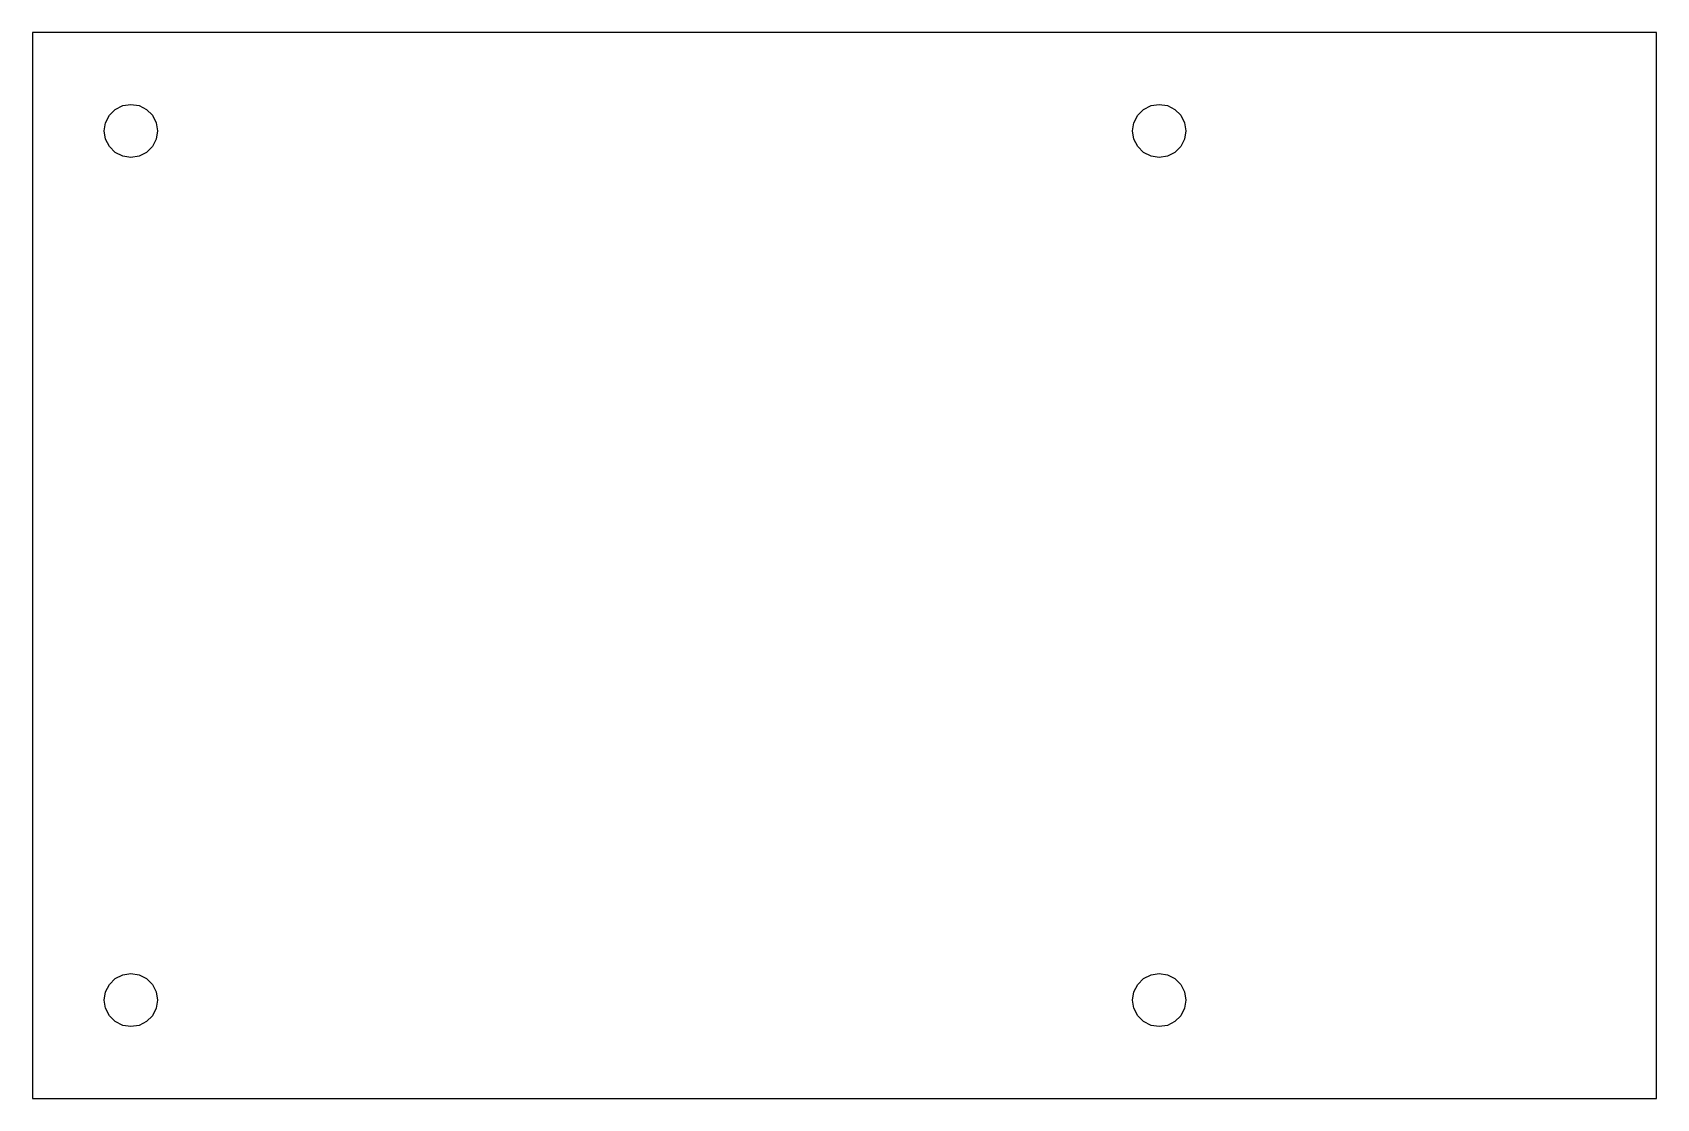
# Model space of a CAD drawing. Header units: metres. Extents: x -3 to 88.6, y -3 to 57.1.
import ezdxf

# ---------------------------------------------------------------- set-up
doc = ezdxf.new("R2010")
doc.units = ezdxf.units.M

msp = doc.modelspace()

# ---------------------------------------------------------------- linework, layer by layer
for p, q in [((88.598, 57.102), (-3, 57.102)), ((-3, 57.102), (-3, -3)), ((88.598, -3), (88.598, 57.102)), ((1.1244, 52.0145), (1.33746, 52.4327)), ((1.33746, 52.4327), (1.66931, 52.7645)), ((1.66931, 52.7645), (2.08746, 52.9776)), ((2.08746, 52.9776), (2.55099, 53.051)), ((2.55099, 53.051), (3.01451, 52.9776)), ((3.01451, 52.9776), (3.43266, 52.7645)), ((3.43266, 52.7645), (3.76451, 52.4327)), ((3.76451, 52.4327), (3.97757, 52.0145)), ((59.1244, 52.0145), (59.3375, 52.4327)), ((59.3375, 52.4327), (59.6693, 52.7645)), ((59.6693, 52.7645), (60.0875, 52.9776)), ((60.0875, 52.9776), (60.551, 53.051)), ((60.551, 53.051), (61.0145, 52.9776)), ((61.0145, 52.9776), (61.4327, 52.7645)), ((61.4327, 52.7645), (61.7645, 52.4327)), ((61.7645, 52.4327), (61.9776, 52.0145)), ((1.05099, 51.551), (1.1244, 52.0145)), ((1.1244, 51.0875), (1.05099, 51.551)), ((3.97757, 52.0145), (4.05099, 51.551)), ((4.05099, 51.551), (3.97757, 51.0875)), ((59.051, 51.551), (59.1244, 52.0145)), ((59.1244, 51.0875), (59.051, 51.551)), ((61.9776, 52.0145), (62.051, 51.551)), ((62.051, 51.551), (61.9776, 51.0875)), ((1.33746, 50.6693), (1.1244, 51.0875)), ((1.66931, 50.3375), (1.33746, 50.6693)), ((3.76451, 50.6693), (3.43266, 50.3375)), ((3.97757, 51.0875), (3.76451, 50.6693)), ((59.3375, 50.6693), (59.1244, 51.0875)), ((59.6693, 50.3375), (59.3375, 50.6693)), ((61.7645, 50.6693), (61.4327, 50.3375)), ((61.9776, 51.0875), (61.7645, 50.6693)), ((2.08746, 50.1244), (1.66931, 50.3375)), ((2.55099, 50.051), (2.08746, 50.1244)), ((3.01451, 50.1244), (2.55099, 50.051)), ((3.43266, 50.3375), (3.01451, 50.1244)), ((60.0875, 50.1244), (59.6693, 50.3375)), ((60.551, 50.051), (60.0875, 50.1244)), ((61.0145, 50.1244), (60.551, 50.051)), ((61.4327, 50.3375), (61.0145, 50.1244)), ((1.33746, 3.43266), (1.66931, 3.76451)), ((1.66931, 3.76451), (2.08746, 3.97757)), ((2.08746, 3.97757), (2.55099, 4.05099)), ((2.55099, 4.05099), (3.01451, 3.97757)), ((3.01451, 3.97757), (3.43266, 3.76451)), ((3.43266, 3.76451), (3.76451, 3.43266)), ((59.3375, 3.43266), (59.6693, 3.76451)), ((59.6693, 3.76451), (60.0875, 3.97757)), ((60.0875, 3.97757), (60.551, 4.05099)), ((60.551, 4.05099), (61.0145, 3.97757)), ((61.0145, 3.97757), (61.4327, 3.76451)), ((61.4327, 3.76451), (61.7645, 3.43266)), ((1.05099, 2.55099), (1.1244, 3.01451)), ((1.1244, 3.01451), (1.33746, 3.43266)), ((3.76451, 3.43266), (3.97757, 3.01451)), ((3.97757, 3.01451), (4.05099, 2.55099)), ((59.051, 2.55099), (59.1244, 3.01451)), ((59.1244, 3.01451), (59.3375, 3.43266)), ((61.7645, 3.43266), (61.9776, 3.01451)), ((61.9776, 3.01451), (62.051, 2.55099)), ((1.1244, 2.08746), (1.05099, 2.55099)), ((1.33746, 1.66931), (1.1244, 2.08746)), ((3.97757, 2.08746), (3.76451, 1.66931)), ((4.05099, 2.55099), (3.97757, 2.08746)), ((59.1244, 2.08746), (59.051, 2.55099)), ((59.3375, 1.66931), (59.1244, 2.08746)), ((61.9776, 2.08746), (61.7645, 1.66931)), ((62.051, 2.55099), (61.9776, 2.08746)), ((1.66931, 1.33746), (1.33746, 1.66931)), ((2.08746, 1.1244), (1.66931, 1.33746)), ((2.55099, 1.05099), (2.08746, 1.1244)), ((3.01451, 1.1244), (2.55099, 1.05099)), ((3.43266, 1.33746), (3.01451, 1.1244)), ((3.76451, 1.66931), (3.43266, 1.33746)), ((59.6693, 1.33746), (59.3375, 1.66931)), ((60.0875, 1.1244), (59.6693, 1.33746)), ((60.551, 1.05099), (60.0875, 1.1244)), ((61.0145, 1.1244), (60.551, 1.05099)), ((61.4327, 1.33746), (61.0145, 1.1244)), ((61.7645, 1.66931), (61.4327, 1.33746)), ((-3, -3), (88.598, -3))]:
    msp.add_line(p, q)

doc.saveas('drawing.dxf')
